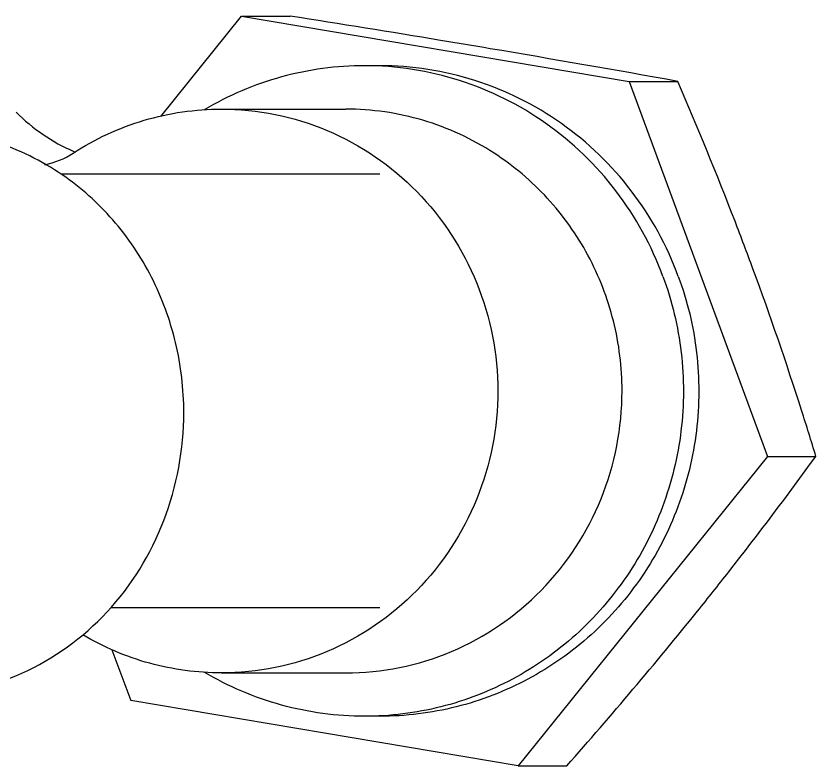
# Model space of a CAD drawing. Header units: millimetres. Extents: x 750 to 8479, y 2174 to 4333.
# Drawn here: x 6764.93 to 6783.38, y 2603.12 to 2620.41 of the extents above; entities that cross this region are included whole.
import ezdxf

# ---------------------------------------------------------------- set-up
doc = ezdxf.new("R2010")
doc.units = ezdxf.units.MM
doc.header["$LTSCALE"] = 153.67
doc.layers.get('0').update_dxf_attribs({"linetype": 'CONTINUOUS'})
doc.layers.add('00_BUW_DATUM', color=7, linetype='CONTINUOUS')

msp = doc.modelspace()

# ---------------------------------------------------------------- linework, layer by layer
at = {"linetype": 'Continuous'}
for p, q in [((6768.26521, 2618.09225), (6770.13229, 2620.41201)), ((6770.13229, 2620.41201), (6779.06737, 2618.90565)), ((6779.06737, 2618.90565), (6782.25596, 2610.25955)), ((6769.66567, 2618.26591), (6772.53227, 2618.26591)), ((6782.25596, 2610.25955), (6776.50947, 2603.11981)), ((6767.14116, 2605.80093), (6767.5744, 2604.62618)), ((6769.66567, 2605.26591), (6772.53227, 2605.26591)), ((6776.50947, 2603.11981), (6767.5744, 2604.62618))]:
    msp.add_line(p, q, dxfattribs=at)
for centre, radius, start, end in [((6767.99564, 2621.27475), 4.34661, 225.122554, 246.468343), ((6767.97354, 2621.23504), 4.30138, 246.527073, 247.134114)]:
    msp.add_arc(centre, radius, start, end, dxfattribs=at)
for points, knots in [([(6766.24507, 2617.25009), (6766.74987, 2617.57769), (6767.85728, 2618.09068), (6769.06538, 2618.26586), (6769.66535, 2618.2659)], [0, 0, 0, 0, 0.50075935, 1, 1, 1, 1]), ([(6769.66535, 2618.2659), (6770.49481, 2618.26597), (6772.17696, 2617.92536), (6774.2953, 2616.47395), (6775.70868, 2614.31376), (6776.0381, 2612.6107), (6776.0381, 2611.76591)], [0, 0, 0, 0, 0.247707, 0.49676329, 0.74771579, 1, 1, 1, 1]), ([(6775.95288, 2617.25009), (6775.44803, 2617.57772), (6774.34051, 2618.09073), (6773.13229, 2618.26591), (6772.53227, 2618.26591)], [0, 0, 0, 0, 0.5007561, 1, 1, 1, 1]), ([(6765.99426, 2616.75009), (6765.51775, 2617.07564), (6764.46999, 2617.58891), (6763.31565, 2617.76591), (6762.74506, 2617.76591)], [0, 0, 0, 0, 0.50283153, 1, 1, 1, 1]), ([(6778.9047, 2611.76591), (6778.9047, 2612.30825), (6778.77054, 2613.39636), (6778.17859, 2614.92399), (6777.23367, 2616.25507), (6776.40269, 2616.95819), (6775.95288, 2617.25009)], [0, 0, 0, 0, 0.25126116, 0.50193201, 0.75157433, 1, 1, 1, 1]), ([(6768.79814, 2611.26591), (6768.79813, 2611.80785), (6768.67158, 2612.89166), (6768.11209, 2614.41644), (6767.21758, 2615.74729), (6766.42421, 2616.45635), (6765.99426, 2616.75009)], [0, 0, 0, 0, 0.25440982, 0.5067823, 0.75555293, 1, 1, 1, 1]), ([(6776.0381, 2611.76591), (6776.0381, 2610.92112), (6775.70868, 2609.21806), (6774.2953, 2607.05787), (6772.17695, 2605.60646), (6770.49481, 2605.26586), (6769.66535, 2605.26592)], [0, 0, 0, 0, 0.25228418, 0.50323751, 0.75229406, 1, 1, 1, 1]), ([(6772.53194, 2605.26592), (6773.36141, 2605.26586), (6775.04355, 2605.60646), (6777.1619, 2607.05787), (6778.57528, 2609.21806), (6778.9047, 2610.92112), (6778.9047, 2611.76591)], [0, 0, 0, 0, 0.247707, 0.49676329, 0.74771579, 1, 1, 1, 1]), ([(6762.74479, 2604.76592), (6763.53437, 2604.76586), (6765.14866, 2605.11313), (6767.15998, 2606.57685), (6768.49035, 2608.73497), (6768.79814, 2610.42264), (6768.79814, 2611.26591)], [0, 0, 0, 0, 0.24172417, 0.48837664, 0.7418361, 1, 1, 1, 1]), ([(6769.66535, 2605.26592), (6769.10904, 2605.26596), (6767.98986, 2605.41628), (6766.95089, 2605.85814), (6766.47066, 2606.14195)], [0, 0, 0, 0, 0.49932078, 1, 1, 1, 1])]:
    msp.add_open_spline(points, degree=3, knots=knots, dxfattribs=at)
msp.add_open_spline([(6765.59565, 2616.98025), (6765.82487, 2617.02934), (6766.04843, 2617.12249), (6766.24507, 2617.25009)], degree=3, dxfattribs=at)
at = {"layer": '00_BUW_DATUM', "linetype": 'Continuous'}
for p, q in [((6770.13229, 2620.41201), (6771.2532, 2620.41201)), ((6773.32088, 2619.26591), (6772.96601, 2619.26591)), ((6779.06737, 2618.90565), (6780.18827, 2618.90565)), ((6773.32088, 2616.76591), (6765.96702, 2616.76591)), ((6782.25596, 2610.25955), (6783.37686, 2610.25955)), ((6773.32088, 2606.76591), (6767.11176, 2606.76591)), ((6773.32088, 2604.26591), (6772.96601, 2604.26591)), ((6776.50947, 2603.11981), (6777.63038, 2603.11981))]:
    msp.add_line(p, q, dxfattribs=at)
msp.add_arc((6703.58049, 2191.63583), 434.08323, 79.8350994, 80.4147782, dxfattribs=at)
for points, knots in [([(6775.86161, 2619.65883), (6775.48088, 2619.72302), (6773.94565, 2619.97959), (6772.40906, 2620.22797), (6771.2532, 2620.41201)], [0, 0, 0, 0, 0.24805224, 1, 1, 1, 1]), ([(6772.966, 2619.26591), (6772.32245, 2619.26591), (6771.02778, 2619.09158), (6769.8263, 2618.57931), (6769.27126, 2618.25026)], [0, 0, 0, 0, 0.49934121, 1, 1, 1, 1]), ([(6779.84731, 2614.4084), (6779.58751, 2615.1123), (6778.85509, 2616.4474), (6777.21969, 2618.02403), (6775.19662, 2619.03423), (6773.70537, 2619.26591), (6772.966, 2619.26591)], [0, 0, 0, 0, 0.2519829, 0.5025322, 0.75169083, 1, 1, 1, 1]), ([(6780.20218, 2614.4084), (6779.94239, 2615.1123), (6779.20996, 2616.4474), (6777.57457, 2618.02403), (6775.5515, 2619.03423), (6774.06025, 2619.26591), (6773.32088, 2619.26591)], [0, 0, 0, 0, 0.2519829, 0.5025322, 0.75169083, 1, 1, 1, 1]), ([(6781.92344, 2614.5826), (6781.7883, 2614.94903), (6781.23953, 2616.40176), (6780.64705, 2617.8377), (6780.18827, 2618.90565)], [0, 0, 0, 0, 0.25150434, 1, 1, 1, 1]), ([(6783.37686, 2610.25955), (6783.26768, 2610.61404), (6782.81287, 2612.06478), (6782.32116, 2613.50414), (6781.92344, 2614.5826)], [0, 0, 0, 0, 0.2439691, 1, 1, 1, 1]), ([(6779.84731, 2614.4084), (6780.0555, 2613.84432), (6780.33853, 2612.66114), (6780.33472, 2610.84058), (6779.905, 2609.07235), (6779.07337, 2607.45968), (6777.88758, 2606.09562), (6776.41538, 2605.05971), (6774.74331, 2604.41265), (6773.5563, 2604.26591), (6772.96601, 2604.26591)], [0, 0, 0, 0, 0.12588293, 0.25190382, 0.37778237, 0.50327035, 0.62820692, 0.75255607, 0.87641644, 1, 1, 1, 1]), ([(6780.20218, 2614.4084), (6780.41037, 2613.84432), (6780.6934, 2612.66114), (6780.68959, 2610.84058), (6780.25988, 2609.07235), (6779.42824, 2607.45968), (6778.24246, 2606.09562), (6776.77026, 2605.05971), (6775.09819, 2604.41265), (6773.91118, 2604.26591), (6773.32089, 2604.26591)], [0, 0, 0, 0, 0.12588293, 0.25190382, 0.37778237, 0.50327035, 0.62820692, 0.75255607, 0.87641644, 1, 1, 1, 1]), ([(6780.64449, 2606.68968), (6780.88606, 2606.98982), (6781.81811, 2608.16335), (6782.71972, 2609.36086), (6783.37686, 2610.25955)], [0, 0, 0, 0, 0.25709277, 1, 1, 1, 1]), ([(6772.96601, 2604.26591), (6772.32251, 2604.26591), (6771.02793, 2604.44022), (6769.82652, 2604.95241), (6769.27151, 2605.28142)], [0, 0, 0, 0, 0.4993413, 1, 1, 1, 1])]:
    msp.add_open_spline(points, degree=3, knots=knots, dxfattribs=at)
msp.add_open_spline([(6777.63038, 2603.11981), (6778.65823, 2604.28983), (6779.66801, 2605.47645), (6780.64449, 2606.68968)], degree=3, dxfattribs=at)

doc.saveas('drawing.dxf')
